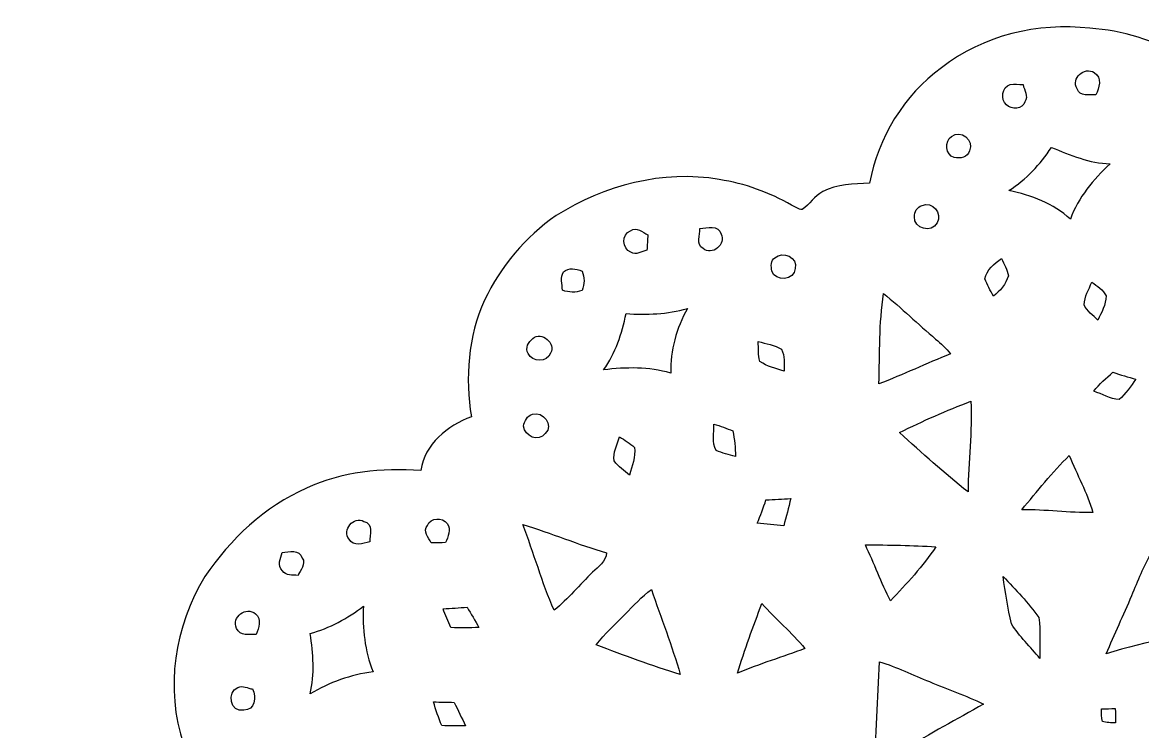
# Model space of a CAD drawing. Header units: centimetres. Extents: x -13.5 to 13.9, y -14 to 13.8.
# Drawn here: x -13.53 to -1.44, y 6.2 to 13.85 of the extents above; entities that cross this region are included whole.
import ezdxf

# ---------------------------------------------------------------- set-up
doc = ezdxf.new("R2010")
doc.units = ezdxf.units.CM
doc.header["$MEASUREMENT"] = 0
doc.layers.add('Camada 1', color=7, linetype='Continuous')

msp = doc.modelspace()

# ---------------------------------------------------------------- linework, layer by layer
at = {"layer": 'Camada 1', "color": 164}
for points, knots in [([(-3.61295, 13.36044), (-3.16351, 13.71005), (-2.57331, 13.8494), (-2.01169, 13.7859), (-2.01169, 13.7859), (-1.30226, 13.74392), (-0.62916, 13.34634), (-0.23722, 12.75543), (-0.23722, 12.75543), (-0.00826, 12.83587), (0.24678, 12.87397), (0.48103, 12.79142), (0.48103, 12.79142), (0.53466, 12.75896), (0.57522, 12.80588), (0.60202, 12.84786), (0.60202, 12.84786), (1.0056, 13.40843), (1.67659, 13.7672), (2.36803, 13.78555), (2.36803, 13.78555), (2.63968, 13.78908), (2.91766, 13.7986), (3.18013, 13.7157), (3.18013, 13.7157), (3.92484, 13.50932), (4.55208, 12.87855), (4.68331, 12.10738), (4.68331, 12.10738), (4.83502, 12.08587), (4.99447, 12.1028), (5.13804, 12.03894), (5.13804, 12.03894), (5.24987, 11.99802), (5.32289, 11.89924), (5.41109, 11.82516), (5.41109, 11.82516), (5.51516, 11.83856), (5.59771, 11.91512), (5.69331, 11.95428), (5.69331, 11.95428), (6.52165, 12.34798), (7.55387, 12.17829), (8.25801, 11.60714), (8.25801, 11.60714), (8.58927, 11.30622), (8.86268, 10.92134), (8.96181, 10.47931), (8.96181, 10.47931), (9.02284, 10.22567), (9.03694, 9.96002), (8.99884, 9.70179), (8.99884, 9.70179), (8.99708, 9.65381), (8.95933, 9.57761), (9.02813, 9.55786), (9.02813, 9.55786), (9.19005, 9.48271), (9.35798, 9.39169), (9.44581, 9.22801), (9.44581, 9.22801), (9.49521, 9.15251), (9.5005, 9.05162), (9.56329, 8.98565), (9.56329, 8.98565), (9.96827, 9.03469), (10.38491, 8.96835), (10.75849, 8.80538), (10.75849, 8.80538), (11.20758, 8.61311), (11.57729, 8.26704), (11.85317, 7.86877), (11.85317, 7.86877), (12.13504, 7.41966), (12.26062, 6.87005), (12.17879, 6.3444), (12.17879, 6.3444), (12.1287, 6.03113), (11.99745, 5.73551), (11.82002, 5.4741), (11.82002, 5.4741), (11.75616, 5.40425), (11.856, 5.34534), (11.89128, 5.29066), (11.89128, 5.29066), (12.04296, 5.12872), (12.08494, 4.89801), (12.05037, 4.68422), (12.05037, 4.68422), (12.66067, 4.50079), (13.19125, 4.07039), (13.48229, 3.50207), (13.48229, 3.50207), (13.70631, 3.05793), (13.83614, 2.54957), (13.75464, 2.05181), (13.75464, 2.05181), (13.68162, 1.43691), (13.31331, 0.86788), (12.77992, 0.55214), (12.77992, 0.55214), (12.8152, 0.40399), (12.88787, 0.26429), (12.89387, 0.10975), (12.89387, 0.10975), (12.90444, -0.1213), (12.81413, -0.33896), (12.76933, -0.56192), (12.76933, -0.56192), (13.20748, -0.83392), (13.55355, -1.2583), (13.6922, -1.75889), (13.6922, -1.75889), (13.89434, -2.41365), (13.73983, -3.13367), (13.38317, -3.70587), (13.38317, -3.70587), (13.15916, -4.07665), (12.81802, -4.37156), (12.42749, -4.55713), (12.42749, -4.55713), (12.30613, -4.61534), (12.17772, -4.65766), (12.05425, -4.71128), (12.05425, -4.71128), (12.11669, -4.98152), (11.9957, -5.25209), (11.79814, -5.43413), (11.79814, -5.43413), (11.95584, -5.68602), (12.10753, -5.94812), (12.16714, -6.2434), (12.16714, -6.2434), (12.28567, -6.76799), (12.18514, -7.33066), (11.92478, -7.79845), (11.92478, -7.79845), (11.6168, -8.29022), (11.15785, -8.69909), (10.6061, -8.89311), (10.6061, -8.89311), (10.2706, -9.00813), (9.91078, -9.0434), (9.55871, -9.00494), (9.55871, -9.00494), (9.50121, -9.28224), (9.28036, -9.50448), (9.01014, -9.57998), (9.01014, -9.57998), (9.01543, -9.69005), (9.03025, -9.7994), (9.04153, -9.90947), (9.04153, -9.90947), (9.08599, -10.663), (8.66619, -11.40102), (8.03365, -11.79858), (8.03365, -11.79858), (7.49001, -12.11433), (6.83384, -12.27554), (6.21226, -12.1288), (6.21226, -12.1288), (5.93638, -12.07729), (5.6838, -11.95205), (5.44249, -11.81447), (5.44249, -11.81447), (5.35853, -11.90795), (5.2707, -12.00815), (5.14792, -12.04977), (5.14792, -12.04977), (5.00928, -12.10269), (4.85865, -12.10305), (4.71295, -12.11045), (4.71295, -12.11045), (4.61594, -12.5994), (4.34217, -13.05413), (3.93965, -13.35117), (3.93965, -13.35117), (3.07712, -14.01828), (1.75033, -13.92231), (0.94917, -13.20053), (0.94917, -13.20053), (0.80453, -13.0746), (0.67999, -12.92747), (0.56852, -12.77191), (0.56852, -12.77191), (0.3198, -12.8728), (0.04006, -12.84105), (-0.20723, -12.75357), (-0.20723, -12.75357), (-0.51133, -13.19383), (-0.95548, -13.5385), (-1.473, -13.68631), (-1.473, -13.68631), (-1.83495, -13.80449), (-2.22124, -13.7939), (-2.59623, -13.76815), (-2.59623, -13.76815), (-3.18114, -13.67644), (-3.73784, -13.348), (-4.06026, -12.84529), (-4.06026, -12.84529), (-4.19998, -12.63962), (-4.29346, -12.40678), (-4.3552, -12.16724), (-4.3552, -12.16724), (-4.36224, -12.06565), (-4.47726, -12.09387), (-4.54604, -12.08787), (-4.54604, -12.08787), (-4.73902, -12.09423), (-4.92564, -12.00533), (-5.0477, -11.85715), (-5.0477, -11.85715), (-5.09214, -11.78484), (-5.17046, -11.84833), (-5.22409, -11.87338), (-5.22409, -11.87338), (-5.67882, -12.13655), (-6.22385, -12.21134), (-6.73962, -12.13621), (-6.73962, -12.13621), (-7.09276, -12.078), (-7.4286, -11.93901), (-7.73375, -11.75556), (-7.73375, -11.75556), (-8.18847, -11.44441), (-8.53949, -10.96816), (-8.65239, -10.42417), (-8.65239, -10.42417), (-8.72436, -10.14335), (-8.6919, -9.85161), (-8.67707, -9.56622), (-8.67707, -9.56622), (-8.83582, -9.50343), (-8.98928, -9.41346), (-9.09546, -9.27693), (-9.09546, -9.27693), (-9.1572, -9.18627), (-9.18755, -9.07903), (-9.22847, -8.97848), (-9.22847, -8.97848), (-9.982, -9.08785), (-10.76375, -8.7647), (-11.26399, -8.19849), (-11.26399, -8.19849), (-11.76176, -7.69508), (-11.97379, -6.9419), (-11.84044, -6.25047), (-11.84044, -6.25047), (-11.77693, -5.95236), (-11.645, -5.67049), (-11.46438, -5.42566), (-11.46438, -5.42566), (-11.55116, -5.31312), (-11.65134, -5.20588), (-11.70002, -5.06971), (-11.70002, -5.06971), (-11.74729, -4.94588), (-11.73284, -4.81078), (-11.72648, -4.68166), (-11.72648, -4.68166), (-12.06656, -4.57017), (-12.39324, -4.40367), (-12.65676, -4.15885), (-12.65676, -4.15885), (-13.08467, -3.76584), (-13.3475, -3.21375), (-13.44098, -2.64471), (-13.44098, -2.64471), (-13.49919, -2.15118), (-13.40149, -1.63507), (-13.1369, -1.21138), (-13.1369, -1.21138), (-12.97143, -0.94645), (-12.74108, -0.7256), (-12.47861, -0.55803), (-12.47861, -0.55803), (-12.57563, -0.36047), (-12.68639, -0.1534), (-12.67228, 0.07343), (-12.67228, 0.07343), (-12.66487, 0.25722), (-12.56963, 0.42021), (-12.47613, 0.57297), (-12.47613, 0.57297), (-12.80352, 0.80791), (-13.1009, 1.10106), (-13.26389, 1.47572), (-13.26389, 1.47572), (-13.53236, 2.05356), (-13.52318, 2.74396), (-13.26247, 3.32286), (-13.26247, 3.32286), (-13.00247, 3.98115), (-12.43169, 4.50856), (-11.74801, 4.69869), (-11.74801, 4.69869), (-11.78611, 4.9728), (-11.68379, 5.25115), (-11.47885, 5.43599), (-11.47885, 5.43599), (-11.59631, 5.63708), (-11.72297, 5.8364), (-11.79352, 6.05971), (-11.79352, 6.05971), (-11.99423, 6.65731), (-11.89122, 7.33712), (-11.56208, 7.86945), (-11.56208, 7.86945), (-11.28833, 8.2741), (-10.91687, 8.62581), (-10.4653, 8.82197), (-10.4653, 8.82197), (-10.0836, 9.0047), (-9.65003, 9.04174), (-9.2327, 9.01386), (-9.2327, 9.01386), (-9.19037, 9.30033), (-8.94448, 9.49824), (-8.6866, 9.59278), (-8.6866, 9.59278), (-8.75398, 10.01435), (-8.72436, 10.46026), (-8.54338, 10.8515), (-8.54338, 10.8515), (-8.37368, 11.21697), (-8.10205, 11.53553), (-7.77079, 11.76483), (-7.77079, 11.76483), (-7.25326, 12.08974), (-6.61968, 12.26084), (-6.01077, 12.1536), (-6.01077, 12.1536), (-5.73632, 12.11197), (-5.47137, 12.01495), (-5.23044, 11.87737), (-5.23044, 11.87737), (-5.19339, 11.85973), (-5.15847, 11.83081), (-5.11543, 11.82869), (-5.11543, 11.82869), (-5.03605, 11.88654), (-4.98384, 11.97721), (-4.8946, 12.02307), (-4.8946, 12.02307), (-4.73936, 12.10527), (-4.5591, 12.1035), (-4.38836, 12.11443), (-4.38836, 12.11443), (-4.29839, 12.60762), (-4.01758, 13.06341), (-3.61295, 13.36044)], [0, 0, 0, 0, 0.01123596, 0.01123596, 0.01123596, 0.01123596, 0.02247191, 0.02247191, 0.02247191, 0.02247191, 0.03370787, 0.03370787, 0.03370787, 0.03370787, 0.04494382, 0.04494382, 0.04494382, 0.04494382, 0.05617978, 0.05617978, 0.05617978, 0.05617978, 0.06741573, 0.06741573, 0.06741573, 0.06741573, 0.07865169, 0.07865169, 0.07865169, 0.07865169, 0.08988764, 0.08988764, 0.08988764, 0.08988764, 0.1011236, 0.1011236, 0.1011236, 0.1011236, 0.11235955, 0.11235955, 0.11235955, 0.11235955, 0.12359551, 0.12359551, 0.12359551, 0.12359551, 0.13483146, 0.13483146, 0.13483146, 0.13483146, 0.14606742, 0.14606742, 0.14606742, 0.14606742, 0.15730337, 0.15730337, 0.15730337, 0.15730337, 0.16853933, 0.16853933, 0.16853933, 0.16853933, 0.17977528, 0.17977528, 0.17977528, 0.17977528, 0.19101124, 0.19101124, 0.19101124, 0.19101124, 0.20224719, 0.20224719, 0.20224719, 0.20224719, 0.21348315, 0.21348315, 0.21348315, 0.21348315, 0.2247191, 0.2247191, 0.2247191, 0.2247191, 0.23595506, 0.23595506, 0.23595506, 0.23595506, 0.24719101, 0.24719101, 0.24719101, 0.24719101, 0.25842697, 0.25842697, 0.25842697, 0.25842697, 0.26966292, 0.26966292, 0.26966292, 0.26966292, 0.28089888, 0.28089888, 0.28089888, 0.28089888, 0.29213483, 0.29213483, 0.29213483, 0.29213483, 0.30337079, 0.30337079, 0.30337079, 0.30337079, 0.31460674, 0.31460674, 0.31460674, 0.31460674, 0.3258427, 0.3258427, 0.3258427, 0.3258427, 0.33707865, 0.33707865, 0.33707865, 0.33707865, 0.34831461, 0.34831461, 0.34831461, 0.34831461, 0.35955056, 0.35955056, 0.35955056, 0.35955056, 0.37078652, 0.37078652, 0.37078652, 0.37078652, 0.38202247, 0.38202247, 0.38202247, 0.38202247, 0.39325843, 0.39325843, 0.39325843, 0.39325843, 0.40449438, 0.40449438, 0.40449438, 0.40449438, 0.41573034, 0.41573034, 0.41573034, 0.41573034, 0.42696629, 0.42696629, 0.42696629, 0.42696629, 0.43820225, 0.43820225, 0.43820225, 0.43820225, 0.4494382, 0.4494382, 0.4494382, 0.4494382, 0.46067416, 0.46067416, 0.46067416, 0.46067416, 0.47191011, 0.47191011, 0.47191011, 0.47191011, 0.48314607, 0.48314607, 0.48314607, 0.48314607, 0.49438202, 0.49438202, 0.49438202, 0.49438202, 0.50561798, 0.50561798, 0.50561798, 0.50561798, 0.51685393, 0.51685393, 0.51685393, 0.51685393, 0.52808989, 0.52808989, 0.52808989, 0.52808989, 0.53932584, 0.53932584, 0.53932584, 0.53932584, 0.5505618, 0.5505618, 0.5505618, 0.5505618, 0.56179775, 0.56179775, 0.56179775, 0.56179775, 0.57303371, 0.57303371, 0.57303371, 0.57303371, 0.58426966, 0.58426966, 0.58426966, 0.58426966, 0.59550562, 0.59550562, 0.59550562, 0.59550562, 0.60674157, 0.60674157, 0.60674157, 0.60674157, 0.61797753, 0.61797753, 0.61797753, 0.61797753, 0.62921348, 0.62921348, 0.62921348, 0.62921348, 0.64044944, 0.64044944, 0.64044944, 0.64044944, 0.65168539, 0.65168539, 0.65168539, 0.65168539, 0.66292135, 0.66292135, 0.66292135, 0.66292135, 0.6741573, 0.6741573, 0.6741573, 0.6741573, 0.68539326, 0.68539326, 0.68539326, 0.68539326, 0.69662921, 0.69662921, 0.69662921, 0.69662921, 0.70786517, 0.70786517, 0.70786517, 0.70786517, 0.71910112, 0.71910112, 0.71910112, 0.71910112, 0.73033708, 0.73033708, 0.73033708, 0.73033708, 0.74157303, 0.74157303, 0.74157303, 0.74157303, 0.75280899, 0.75280899, 0.75280899, 0.75280899, 0.76404494, 0.76404494, 0.76404494, 0.76404494, 0.7752809, 0.7752809, 0.7752809, 0.7752809, 0.78651685, 0.78651685, 0.78651685, 0.78651685, 0.79775281, 0.79775281, 0.79775281, 0.79775281, 0.80898876, 0.80898876, 0.80898876, 0.80898876, 0.82022472, 0.82022472, 0.82022472, 0.82022472, 0.83146067, 0.83146067, 0.83146067, 0.83146067, 0.84269663, 0.84269663, 0.84269663, 0.84269663, 0.85393258, 0.85393258, 0.85393258, 0.85393258, 0.86516854, 0.86516854, 0.86516854, 0.86516854, 0.87640449, 0.87640449, 0.87640449, 0.87640449, 0.88764045, 0.88764045, 0.88764045, 0.88764045, 0.8988764, 0.8988764, 0.8988764, 0.8988764, 0.91011236, 0.91011236, 0.91011236, 0.91011236, 0.92134831, 0.92134831, 0.92134831, 0.92134831, 0.93258427, 0.93258427, 0.93258427, 0.93258427, 0.94382022, 0.94382022, 0.94382022, 0.94382022, 0.95505618, 0.95505618, 0.95505618, 0.95505618, 0.96629213, 0.96629213, 0.96629213, 0.96629213, 0.97752809, 0.97752809, 0.97752809, 0.97752809, 1, 1, 1, 1]), ([(-2.14715, 13.13326), (-2.14715, 13.13326), (-2.14715, 13.13326), (-2.14715, 13.13326), (-2.14715, 13.13326), (-2.1214, 13.0433), (-2.01451, 13.0747), (-1.94501, 13.06623), (-1.94501, 13.06623), (-1.91151, 13.14173), (-1.87516, 13.25496), (-1.96372, 13.30788), (-1.96372, 13.30788), (-2.0706, 13.37668), (-2.21982, 13.24579), (-2.14715, 13.13326)], [0, 0, 0, 0, 0.2, 0.2, 0.2, 0.2, 0.4, 0.4, 0.4, 0.4, 0.6, 0.6, 0.6, 0.6, 1, 1, 1, 1]), ([(-2.87035, 13.17983), (-2.87035, 13.17983), (-2.87035, 13.17983), (-2.87035, 13.17983), (-2.87035, 13.17983), (-2.95854, 13.1516), (-2.98078, 13.0172), (-2.91022, 12.9604), (-2.91022, 12.9604), (-2.86013, 12.90254), (-2.73488, 12.91383), (-2.71125, 12.9925), (-2.71125, 12.9925), (-2.6728, 13.05176), (-2.7169, 13.1188), (-2.73277, 13.17771), (-2.73277, 13.17771), (-2.77864, 13.17948), (-2.82485, 13.18441), (-2.87035, 13.17983)], [0, 0, 0, 0, 0.16666667, 0.16666667, 0.16666667, 0.16666667, 0.33333333, 0.33333333, 0.33333333, 0.33333333, 0.5, 0.5, 0.5, 0.5, 0.66666667, 0.66666667, 0.66666667, 0.66666667, 1, 1, 1, 1]), ([(-3.50571, 12.61996), (-3.50571, 12.61996), (-3.50571, 12.61996), (-3.50571, 12.61996), (-3.50571, 12.61996), (-3.57943, 12.57129), (-3.57132, 12.4136), (-3.47467, 12.39243), (-3.47467, 12.39243), (-3.41328, 12.37797), (-3.32615, 12.39031), (-3.31027, 12.46333), (-3.31027, 12.46333), (-3.25136, 12.57622), (-3.40694, 12.70005), (-3.50571, 12.61996)], [0, 0, 0, 0, 0.2, 0.2, 0.2, 0.2, 0.4, 0.4, 0.4, 0.4, 0.6, 0.6, 0.6, 0.6, 1, 1, 1, 1]), ([(-2.4255, 12.50002), (-2.4255, 12.50002), (-2.4255, 12.50002), (-2.4255, 12.50002), (-2.4255, 12.50002), (-2.54826, 12.31869), (-2.69714, 12.15289), (-2.88411, 12.03612), (-2.88411, 12.03612), (-2.64386, 11.98321), (-2.40186, 11.89818), (-2.22053, 11.72462), (-2.22053, 11.72462), (-2.1394, 11.96204), (-1.97042, 12.15147), (-1.79332, 12.32328), (-1.79332, 12.32328), (-2.01627, 12.32822), (-2.2223, 12.41888), (-2.4255, 12.50002)], [0, 0, 0, 0, 0.16666667, 0.16666667, 0.16666667, 0.16666667, 0.33333333, 0.33333333, 0.33333333, 0.33333333, 0.5, 0.5, 0.5, 0.5, 0.66666667, 0.66666667, 0.66666667, 0.66666667, 1, 1, 1, 1]), ([(-3.82285, 11.8749), (-3.82285, 11.8749), (-3.82285, 11.8749), (-3.82285, 11.8749), (-3.82285, 11.8749), (-3.87471, 11.85903), (-3.90999, 11.80435), (-3.90293, 11.75002), (-3.90293, 11.75002), (-3.91739, 11.62408), (-3.71279, 11.57257), (-3.66093, 11.68652), (-3.66093, 11.68652), (-3.60165, 11.79094), (-3.70785, 11.92394), (-3.82285, 11.8749)], [0, 0, 0, 0, 0.2, 0.2, 0.2, 0.2, 0.4, 0.4, 0.4, 0.4, 0.6, 0.6, 0.6, 0.6, 1, 1, 1, 1]), ([(-6.96751, 11.60044), (-6.96751, 11.60044), (-6.96751, 11.60044), (-6.96751, 11.60044), (-6.96751, 11.60044), (-7.06735, 11.56481), (-7.06206, 11.40641), (-6.96681, 11.36937), (-6.96681, 11.36937), (-6.91036, 11.33232), (-6.84898, 11.37784), (-6.79219, 11.39019), (-6.79219, 11.39019), (-6.78866, 11.44592), (-6.78513, 11.50201), (-6.78196, 11.55776), (-6.78196, 11.55776), (-6.84051, 11.5821), (-6.90402, 11.65195), (-6.96751, 11.60044)], [0, 0, 0, 0, 0.16666667, 0.16666667, 0.16666667, 0.16666667, 0.33333333, 0.33333333, 0.33333333, 0.33333333, 0.5, 0.5, 0.5, 0.5, 0.66666667, 0.66666667, 0.66666667, 0.66666667, 1, 1, 1, 1]), ([(-6.21963, 11.62584), (-6.21963, 11.62584), (-6.21963, 11.62584), (-6.21963, 11.62584), (-6.21963, 11.62584), (-6.21893, 11.55599), (-6.26408, 11.45228), (-6.18611, 11.40924), (-6.18611, 11.40924), (-6.09192, 11.32386), (-5.93247, 11.46004), (-5.99138, 11.56552), (-5.99138, 11.56552), (-6.01959, 11.66888), (-6.14272, 11.62936), (-6.21963, 11.62584)], [0, 0, 0, 0, 0.2, 0.2, 0.2, 0.2, 0.4, 0.4, 0.4, 0.4, 0.6, 0.6, 0.6, 0.6, 1, 1, 1, 1]), ([(-5.40964, 11.30975), (-5.40964, 11.30975), (-5.40964, 11.30975), (-5.40964, 11.30975), (-5.40964, 11.30975), (-5.45975, 11.28577), (-5.45093, 11.21345), (-5.44423, 11.16758), (-5.44423, 11.16758), (-5.41071, 11.04658), (-5.19587, 11.06316), (-5.19198, 11.19263), (-5.19198, 11.19263), (-5.16023, 11.31327), (-5.32427, 11.38736), (-5.40964, 11.30975)], [0, 0, 0, 0, 0.2, 0.2, 0.2, 0.2, 0.4, 0.4, 0.4, 0.4, 0.6, 0.6, 0.6, 0.6, 1, 1, 1, 1]), ([(-3.14552, 11.08221), (-3.14552, 11.08221), (-3.14552, 11.08221), (-3.14552, 11.08221), (-3.14552, 11.08221), (-3.11907, 11.018), (-3.08484, 10.95733), (-3.05238, 10.89595), (-3.05238, 10.89595), (-2.97759, 10.94922), (-2.91798, 11.02647), (-2.8901, 11.11431), (-2.8901, 11.11431), (-2.90245, 11.18134), (-2.9388, 11.24061), (-2.96596, 11.30164), (-2.96596, 11.30164), (-3.04145, 11.2466), (-3.12647, 11.17711), (-3.14552, 11.08221)], [0, 0, 0, 0, 0.16666667, 0.16666667, 0.16666667, 0.16666667, 0.33333333, 0.33333333, 0.33333333, 0.33333333, 0.5, 0.5, 0.5, 0.5, 0.66666667, 0.66666667, 0.66666667, 0.66666667, 1, 1, 1, 1]), ([(-7.69319, 11.15735), (-7.69319, 11.15735), (-7.69319, 11.15735), (-7.69319, 11.15735), (-7.69319, 11.15735), (-7.72917, 11.09632), (-7.70729, 11.02435), (-7.70235, 10.95839), (-7.70235, 10.95839), (-7.63321, 10.93581), (-7.56124, 10.9284), (-7.49244, 10.95733), (-7.49244, 10.95733), (-7.46457, 11.02576), (-7.46352, 11.09809), (-7.49103, 11.16652), (-7.49103, 11.16652), (-7.55948, 11.18805), (-7.63285, 11.21027), (-7.69319, 11.15735)], [0, 0, 0, 0, 0.16666667, 0.16666667, 0.16666667, 0.16666667, 0.33333333, 0.33333333, 0.33333333, 0.33333333, 0.5, 0.5, 0.5, 0.5, 0.66666667, 0.66666667, 0.66666667, 0.66666667, 1, 1, 1, 1]), ([(-1.99052, 11.04552), (-1.99052, 11.04552), (-1.99052, 11.04552), (-1.99052, 11.04552), (-1.99052, 11.04552), (-2.02297, 10.96685), (-2.06814, 10.88994), (-2.07308, 10.80281), (-2.07308, 10.80281), (-2.04414, 10.73296), (-1.97536, 10.68992), (-1.92527, 10.63595), (-1.92527, 10.63595), (-1.88505, 10.71885), (-1.83813, 10.80351), (-1.83637, 10.89806), (-1.83637, 10.89806), (-1.86812, 10.96403), (-1.93161, 11.00601), (-1.99052, 11.04552)], [0, 0, 0, 0, 0.16666667, 0.16666667, 0.16666667, 0.16666667, 0.33333333, 0.33333333, 0.33333333, 0.33333333, 0.5, 0.5, 0.5, 0.5, 0.66666667, 0.66666667, 0.66666667, 0.66666667, 1, 1, 1, 1]), ([(-4.28711, 9.94767), (-4.28711, 9.94767), (-4.28711, 9.94767), (-4.28711, 9.94767), (-4.28711, 9.94767), (-4.02747, 10.04998), (-3.77417, 10.16745), (-3.51594, 10.27294), (-3.51594, 10.27294), (-3.56215, 10.33256), (-3.61719, 10.38477), (-3.6754, 10.43274), (-3.6754, 10.43274), (-3.86589, 10.59291), (-4.04404, 10.76717), (-4.23772, 10.92381), (-4.23772, 10.92381), (-4.28711, 10.60102), (-4.27899, 10.27329), (-4.28711, 9.94767)], [0, 0, 0, 0, 0.16666667, 0.16666667, 0.16666667, 0.16666667, 0.33333333, 0.33333333, 0.33333333, 0.33333333, 0.5, 0.5, 0.5, 0.5, 0.66666667, 0.66666667, 0.66666667, 0.66666667, 1, 1, 1, 1]), ([(-7.0169, 10.70721), (-7.0169, 10.70721), (-7.0169, 10.70721), (-7.0169, 10.70721), (-7.0169, 10.70721), (-7.06065, 10.49202), (-7.13155, 10.28035), (-7.25962, 10.09972), (-7.25962, 10.09972), (-7.01831, 10.12936), (-6.77066, 10.13394), (-6.53501, 10.06515), (-6.53501, 10.06515), (-6.5396, 10.30892), (-6.47469, 10.55057), (-6.35509, 10.76224), (-6.35509, 10.76224), (-6.57029, 10.6998), (-6.795, 10.69168), (-7.0169, 10.70721)], [0, 0, 0, 0, 0.16666667, 0.16666667, 0.16666667, 0.16666667, 0.33333333, 0.33333333, 0.33333333, 0.33333333, 0.5, 0.5, 0.5, 0.5, 0.66666667, 0.66666667, 0.66666667, 0.66666667, 1, 1, 1, 1]), ([(-8.02197, 10.43804), (-8.02197, 10.43804), (-8.02197, 10.43804), (-8.02197, 10.43804), (-8.02197, 10.43804), (-8.06958, 10.401), (-8.11087, 10.33468), (-8.07277, 10.27611), (-8.07277, 10.27611), (-8.03608, 10.1798), (-7.86288, 10.17662), (-7.83218, 10.28069), (-7.83218, 10.28069), (-7.76514, 10.38195), (-7.93307, 10.52165), (-8.02197, 10.43804)], [0, 0, 0, 0, 0.2, 0.2, 0.2, 0.2, 0.4, 0.4, 0.4, 0.4, 0.6, 0.6, 0.6, 0.6, 1, 1, 1, 1]), ([(-5.59097, 10.40487), (-5.59097, 10.40487), (-5.59097, 10.40487), (-5.59097, 10.40487), (-5.59097, 10.40487), (-5.58639, 10.33397), (-5.5945, 10.26024), (-5.57228, 10.19179), (-5.57228, 10.19179), (-5.49466, 10.13712), (-5.40118, 10.11278), (-5.31123, 10.08667), (-5.31123, 10.08667), (-5.31333, 10.1657), (-5.30312, 10.24965), (-5.33803, 10.32374), (-5.33803, 10.32374), (-5.41599, 10.36748), (-5.50489, 10.38442), (-5.59097, 10.40487)], [0, 0, 0, 0, 0.16666667, 0.16666667, 0.16666667, 0.16666667, 0.33333333, 0.33333333, 0.33333333, 0.33333333, 0.5, 0.5, 0.5, 0.5, 0.66666667, 0.66666667, 0.66666667, 0.66666667, 1, 1, 1, 1]), ([(-1.9683, 9.86936), (-1.9683, 9.86936), (-1.9683, 9.86936), (-1.9683, 9.86936), (-1.9683, 9.86936), (-1.87799, 9.83938), (-1.79262, 9.7847), (-1.69596, 9.77905), (-1.69596, 9.77905), (-1.62258, 9.84113), (-1.57213, 9.9251), (-1.51322, 9.99988), (-1.51322, 9.99988), (-1.59683, 10.02247), (-1.68008, 10.0461), (-1.76192, 10.07432), (-1.76192, 10.07432), (-1.83495, 10.01047), (-1.90868, 9.94626), (-1.9683, 9.86936)], [0, 0, 0, 0, 0.16666667, 0.16666667, 0.16666667, 0.16666667, 0.33333333, 0.33333333, 0.33333333, 0.33333333, 0.5, 0.5, 0.5, 0.5, 0.66666667, 0.66666667, 0.66666667, 0.66666667, 1, 1, 1, 1]), ([(-4.0645, 9.4231), (-4.0645, 9.4231), (-4.0645, 9.4231), (-4.0645, 9.4231), (-4.0645, 9.4231), (-3.82496, 9.20262), (-3.57979, 8.98672), (-3.32615, 8.78246), (-3.32615, 8.78246), (-3.32191, 9.10878), (-3.28064, 9.43403), (-3.29545, 9.76105), (-3.29545, 9.76105), (-3.55687, 9.66122), (-3.81473, 9.54904), (-4.0645, 9.4231)], [0, 0, 0, 0, 0.2, 0.2, 0.2, 0.2, 0.4, 0.4, 0.4, 0.4, 0.6, 0.6, 0.6, 0.6, 1, 1, 1, 1]), ([(-8.0262, 9.6203), (-8.0262, 9.6203), (-8.0262, 9.6203), (-8.0262, 9.6203), (-8.0262, 9.6203), (-8.08195, 9.61007), (-8.1144, 9.54445), (-8.12322, 9.4933), (-8.12322, 9.4933), (-8.11228, 9.38218), (-7.9627, 9.3162), (-7.88933, 9.41322), (-7.88933, 9.41322), (-7.79196, 9.50106), (-7.91224, 9.65875), (-8.0262, 9.6203)], [0, 0, 0, 0, 0.2, 0.2, 0.2, 0.2, 0.4, 0.4, 0.4, 0.4, 0.6, 0.6, 0.6, 0.6, 1, 1, 1, 1]), ([(-6.06863, 9.51552), (-6.06863, 9.51552), (-6.06863, 9.51552), (-6.06863, 9.51552), (-6.06863, 9.51552), (-6.06335, 9.42168), (-6.09792, 9.31479), (-6.0443, 9.23013), (-6.0443, 9.23013), (-5.97832, 9.20014), (-5.90706, 9.18391), (-5.83687, 9.16557), (-5.83687, 9.16557), (-5.8365, 9.25834), (-5.8478, 9.35042), (-5.86474, 9.4418), (-5.86474, 9.4418), (-5.93176, 9.4686), (-5.99949, 9.49436), (-6.06863, 9.51552)], [0, 0, 0, 0, 0.16666667, 0.16666667, 0.16666667, 0.16666667, 0.33333333, 0.33333333, 0.33333333, 0.33333333, 0.5, 0.5, 0.5, 0.5, 0.66666667, 0.66666667, 0.66666667, 0.66666667, 1, 1, 1, 1]), ([(-7.08816, 9.37653), (-7.08816, 9.37653), (-7.08816, 9.37653), (-7.08816, 9.37653), (-7.08816, 9.37653), (-7.11462, 9.29257), (-7.15942, 9.2072), (-7.14638, 9.11653), (-7.14638, 9.11653), (-7.10333, 9.05409), (-7.03595, 9.01423), (-6.9795, 8.96484), (-6.9795, 8.96484), (-6.95657, 9.06256), (-6.91001, 9.16133), (-6.92589, 9.26364), (-6.92589, 9.26364), (-6.97492, 9.30809), (-7.03242, 9.3416), (-7.08816, 9.37653)], [0, 0, 0, 0, 0.16666667, 0.16666667, 0.16666667, 0.16666667, 0.33333333, 0.33333333, 0.33333333, 0.33333333, 0.5, 0.5, 0.5, 0.5, 0.66666667, 0.66666667, 0.66666667, 0.66666667, 1, 1, 1, 1]), ([(-2.74687, 8.59019), (-2.74687, 8.59019), (-2.74687, 8.59019), (-2.74687, 8.59019), (-2.74687, 8.59019), (-2.4904, 8.59267), (-2.23571, 8.55525), (-1.97887, 8.56161), (-1.97887, 8.56161), (-2.04168, 8.77469), (-2.14927, 8.97013), (-2.23324, 9.17509), (-2.23324, 9.17509), (-2.41845, 8.99376), (-2.58037, 8.78879), (-2.74687, 8.59019)], [0, 0, 0, 0, 0.2, 0.2, 0.2, 0.2, 0.4, 0.4, 0.4, 0.4, 0.6, 0.6, 0.6, 0.6, 1, 1, 1, 1]), ([(-5.50665, 8.69602), (-5.50665, 8.69602), (-5.50665, 8.69602), (-5.50665, 8.69602), (-5.50665, 8.69602), (-5.53452, 8.61065), (-5.56734, 8.52704), (-5.60157, 8.44379), (-5.60157, 8.44379), (-5.50596, 8.43743), (-5.41105, 8.42651), (-5.31581, 8.41697), (-5.31581, 8.41697), (-5.28794, 8.5147), (-5.2636, 8.61311), (-5.23997, 8.7119), (-5.23997, 8.7119), (-5.32887, 8.70555), (-5.41777, 8.70026), (-5.50665, 8.69602)], [0, 0, 0, 0, 0.16666667, 0.16666667, 0.16666667, 0.16666667, 0.33333333, 0.33333333, 0.33333333, 0.33333333, 0.5, 0.5, 0.5, 0.5, 0.66666667, 0.66666667, 0.66666667, 0.66666667, 1, 1, 1, 1]), ([(-10.00669, 8.27162), (-10.00669, 8.27162), (-10.00669, 8.27162), (-10.00669, 8.27162), (-10.00669, 8.27162), (-9.95801, 8.18978), (-9.85607, 8.22401), (-9.78303, 8.2434), (-9.78303, 8.2434), (-9.78021, 8.3182), (-9.74388, 8.44167), (-9.84584, 8.46459), (-9.84584, 8.46459), (-9.95555, 8.52845), (-10.08747, 8.36935), (-10.00669, 8.27162)], [0, 0, 0, 0, 0.2, 0.2, 0.2, 0.2, 0.4, 0.4, 0.4, 0.4, 0.6, 0.6, 0.6, 0.6, 1, 1, 1, 1]), ([(-9.1618, 8.42086), (-9.1618, 8.42086), (-9.1618, 8.42086), (-9.1618, 8.42086), (-9.1618, 8.42086), (-9.21259, 8.35876), (-9.14769, 8.28891), (-9.11946, 8.23283), (-9.11946, 8.23283), (-9.06795, 8.23388), (-9.01645, 8.23458), (-8.96494, 8.23529), (-8.96494, 8.23529), (-8.93885, 8.29844), (-8.90074, 8.37959), (-8.94836, 8.44167), (-8.94836, 8.44167), (-9.00022, 8.5147), (-9.12511, 8.50447), (-9.1618, 8.42086)], [0, 0, 0, 0, 0.16666667, 0.16666667, 0.16666667, 0.16666667, 0.33333333, 0.33333333, 0.33333333, 0.33333333, 0.5, 0.5, 0.5, 0.5, 0.66666667, 0.66666667, 0.66666667, 0.66666667, 1, 1, 1, 1]), ([(-8.13168, 8.43002), (-8.13168, 8.43002), (-8.13168, 8.43002), (-8.13168, 8.43002), (-8.13168, 8.43002), (-8.01208, 8.12451), (-7.92602, 7.80596), (-7.79301, 7.50575), (-7.79301, 7.50575), (-7.63991, 7.62711), (-7.52102, 7.78338), (-7.37779, 7.91533), (-7.37779, 7.91533), (-7.31571, 7.97636), (-7.23316, 8.03139), (-7.22715, 8.12665), (-7.22715, 8.12665), (-7.53373, 8.21236), (-7.82653, 8.34078), (-8.13168, 8.43002)], [0, 0, 0, 0, 0.16666667, 0.16666667, 0.16666667, 0.16666667, 0.33333333, 0.33333333, 0.33333333, 0.33333333, 0.5, 0.5, 0.5, 0.5, 0.66666667, 0.66666667, 0.66666667, 0.66666667, 1, 1, 1, 1]), ([(-10.72919, 8.12982), (-10.72919, 8.12982), (-10.72919, 8.12982), (-10.72919, 8.12982), (-10.72919, 8.12982), (-10.74259, 8.0656), (-10.78738, 7.98659), (-10.72671, 7.9319), (-10.72671, 7.9319), (-10.69002, 7.8744), (-10.61559, 7.89028), (-10.55773, 7.88039), (-10.55773, 7.88039), (-10.53444, 7.94003), (-10.46671, 8.00318), (-10.51188, 8.06913), (-10.51188, 8.06913), (-10.54044, 8.17038), (-10.65228, 8.1344), (-10.72919, 8.12982)], [0, 0, 0, 0, 0.16666667, 0.16666667, 0.16666667, 0.16666667, 0.33333333, 0.33333333, 0.33333333, 0.33333333, 0.5, 0.5, 0.5, 0.5, 0.66666667, 0.66666667, 0.66666667, 0.66666667, 1, 1, 1, 1]), ([(-4.43421, 8.21095), (-4.43421, 8.21095), (-4.43421, 8.21095), (-4.43421, 8.21095), (-4.43421, 8.21095), (-4.33932, 8.01163), (-4.26418, 7.80279), (-4.16117, 7.60699), (-4.16117, 7.60699), (-3.98866, 7.79256), (-3.81473, 7.98023), (-3.67328, 8.19085), (-3.67328, 8.19085), (-3.92658, 8.20566), (-4.18057, 8.21236), (-4.43421, 8.21095)], [0, 0, 0, 0, 0.2, 0.2, 0.2, 0.2, 0.4, 0.4, 0.4, 0.4, 0.6, 0.6, 0.6, 0.6, 1, 1, 1, 1]), ([(-1.55907, 7.66626), (-1.55907, 7.66626), (-1.55907, 7.66626), (-1.55907, 7.66626), (-1.55907, 7.66626), (-1.6448, 7.45318), (-1.74852, 7.24822), (-1.83354, 7.0355), (-1.83354, 7.0355), (-1.39469, 7.17873), (-0.93749, 7.25175), (-0.48028, 7.30642), (-0.48028, 7.30642), (-0.54766, 7.41508), (-0.65279, 7.49092), (-0.74346, 7.57841), (-0.74346, 7.57841), (-0.94419, 7.76045), (-1.1354, 7.95236), (-1.34036, 8.12946), (-1.34036, 8.12946), (-1.43207, 7.98447), (-1.48993, 7.82219), (-1.55907, 7.66626)], [0, 0, 0, 0, 0.14285714, 0.14285714, 0.14285714, 0.14285714, 0.28571429, 0.28571429, 0.28571429, 0.28571429, 0.42857143, 0.42857143, 0.42857143, 0.42857143, 0.57142857, 0.57142857, 0.57142857, 0.57142857, 0.71428571, 0.71428571, 0.71428571, 0.71428571, 1, 1, 1, 1]), ([(-2.94584, 7.86981), (-2.94584, 7.86981), (-2.94584, 7.86981), (-2.94584, 7.86981), (-2.94584, 7.86981), (-2.92574, 7.69871), (-2.89646, 7.52832), (-2.8573, 7.36041), (-2.8573, 7.36041), (-2.77228, 7.22317), (-2.65268, 7.11064), (-2.55074, 6.98575), (-2.55074, 6.98575), (-2.55004, 7.13251), (-2.54473, 7.28033), (-2.56167, 7.42602), (-2.56167, 7.42602), (-2.67527, 7.58477), (-2.80968, 7.73012), (-2.94584, 7.86981)], [0, 0, 0, 0, 0.16666667, 0.16666667, 0.16666667, 0.16666667, 0.33333333, 0.33333333, 0.33333333, 0.33333333, 0.5, 0.5, 0.5, 0.5, 0.66666667, 0.66666667, 0.66666667, 0.66666667, 1, 1, 1, 1]), ([(-7.02925, 7.46025), (-7.02925, 7.46025), (-7.02925, 7.46025), (-7.02925, 7.46025), (-7.02925, 7.46025), (-7.13332, 7.35229), (-7.25151, 7.25598), (-7.33793, 7.13181), (-7.33793, 7.13181), (-7.03843, 7.01821), (-6.73821, 6.90496), (-6.43165, 6.81148), (-6.43165, 6.81148), (-6.5202, 7.12228), (-6.64119, 7.42285), (-6.74174, 7.72975), (-6.74174, 7.72975), (-6.85145, 7.65569), (-6.9354, 7.55231), (-7.02925, 7.46025)], [0, 0, 0, 0, 0.16666667, 0.16666667, 0.16666667, 0.16666667, 0.33333333, 0.33333333, 0.33333333, 0.33333333, 0.5, 0.5, 0.5, 0.5, 0.66666667, 0.66666667, 0.66666667, 0.66666667, 1, 1, 1, 1]), ([(-11.21989, 7.31066), (-11.21989, 7.31066), (-11.21989, 7.31066), (-11.21989, 7.31066), (-11.21989, 7.31066), (-11.18357, 7.22317), (-11.08444, 7.24681), (-11.00964, 7.24539), (-11.00964, 7.24539), (-10.98282, 7.31454), (-10.94579, 7.41084), (-11.01705, 7.46659), (-11.01705, 7.46659), (-11.11511, 7.55619), (-11.28127, 7.42848), (-11.21989, 7.31066)], [0, 0, 0, 0, 0.2, 0.2, 0.2, 0.2, 0.4, 0.4, 0.4, 0.4, 0.6, 0.6, 0.6, 0.6, 1, 1, 1, 1]), ([(-10.4272, 7.25387), (-10.4272, 7.25387), (-10.4272, 7.25387), (-10.4272, 7.25387), (-10.4272, 7.25387), (-10.39299, 7.03762), (-10.37642, 6.81853), (-10.42651, 6.60264), (-10.42651, 6.60264), (-10.21908, 6.72823), (-9.98836, 6.80902), (-9.74776, 6.84111), (-9.74776, 6.84111), (-9.83736, 7.06654), (-9.86382, 7.30961), (-9.85076, 7.55054), (-9.85076, 7.55054), (-10.02257, 7.41649), (-10.21694, 7.31383), (-10.4272, 7.25387)], [0, 0, 0, 0, 0.16666667, 0.16666667, 0.16666667, 0.16666667, 0.33333333, 0.33333333, 0.33333333, 0.33333333, 0.5, 0.5, 0.5, 0.5, 0.66666667, 0.66666667, 0.66666667, 0.66666667, 1, 1, 1, 1]), ([(-8.99176, 7.52162), (-8.99176, 7.52162), (-8.99176, 7.52162), (-8.99176, 7.52162), (-8.99176, 7.52162), (-8.96706, 7.45284), (-8.93848, 7.38545), (-8.90815, 7.31843), (-8.90815, 7.31843), (-8.80724, 7.31595), (-8.70599, 7.31666), (-8.60512, 7.31914), (-8.60512, 7.31914), (-8.64603, 7.3932), (-8.68835, 7.46659), (-8.73352, 7.53821), (-8.73352, 7.53821), (-8.81959, 7.53185), (-8.90567, 7.52727), (-8.99176, 7.52162)], [0, 0, 0, 0, 0.16666667, 0.16666667, 0.16666667, 0.16666667, 0.33333333, 0.33333333, 0.33333333, 0.33333333, 0.5, 0.5, 0.5, 0.5, 0.66666667, 0.66666667, 0.66666667, 0.66666667, 1, 1, 1, 1]), ([(-5.81428, 6.82525), (-5.81428, 6.82525), (-5.81428, 6.82525), (-5.81428, 6.82525), (-5.81428, 6.82525), (-5.57686, 6.93001), (-5.32675, 6.99952), (-5.0858, 7.09405), (-5.0858, 7.09405), (-5.22938, 7.26622), (-5.40259, 7.41016), (-5.55075, 7.57807), (-5.55075, 7.57807), (-5.64495, 7.32971), (-5.73844, 7.0803), (-5.81428, 6.82525)], [0, 0, 0, 0, 0.2, 0.2, 0.2, 0.2, 0.4, 0.4, 0.4, 0.4, 0.6, 0.6, 0.6, 0.6, 1, 1, 1, 1]), ([(-4.28146, 6.95013), (-4.28146, 6.95013), (-4.28146, 6.95013), (-4.28146, 6.95013), (-4.28146, 6.95013), (-4.29946, 6.55114), (-4.32204, 6.15285), (-4.33968, 5.75386), (-4.33968, 5.75386), (-4.22925, 5.83216), (-4.122, 5.91436), (-4.01159, 5.99269), (-4.01159, 5.99269), (-3.74101, 6.18177), (-3.44397, 6.32712), (-3.15999, 6.49398), (-3.15999, 6.49398), (-3.34942, 6.58535), (-3.54873, 6.65378), (-3.74207, 6.73598), (-3.74207, 6.73598), (-3.92234, 6.80583), (-4.0959, 6.89368), (-4.28146, 6.95013)], [0, 0, 0, 0, 0.14285714, 0.14285714, 0.14285714, 0.14285714, 0.28571429, 0.28571429, 0.28571429, 0.28571429, 0.42857143, 0.42857143, 0.42857143, 0.42857143, 0.57142857, 0.57142857, 0.57142857, 0.57142857, 0.71428571, 0.71428571, 0.71428571, 0.71428571, 1, 1, 1, 1]), ([(-11.14335, 6.42908), (-11.14335, 6.42908), (-11.14335, 6.42908), (-11.14335, 6.42908), (-11.14335, 6.42908), (-11.01951, 6.42307), (-11.00506, 6.56982), (-11.04916, 6.65626), (-11.04916, 6.65626), (-11.1003, 6.66155), (-11.1557, 6.69929), (-11.20544, 6.67213), (-11.20544, 6.67213), (-11.33209, 6.63051), (-11.28868, 6.39202), (-11.14335, 6.42908)], [0, 0, 0, 0, 0.2, 0.2, 0.2, 0.2, 0.4, 0.4, 0.4, 0.4, 0.6, 0.6, 0.6, 0.6, 1, 1, 1, 1]), ([(-9.09546, 6.51727), (-9.09546, 6.51727), (-9.09546, 6.51727), (-9.09546, 6.51727), (-9.09546, 6.51727), (-9.07219, 6.42978), (-9.03938, 6.3451), (-9.00658, 6.2608), (-9.00658, 6.2608), (-8.92085, 6.25903), (-8.83511, 6.25868), (-8.7494, 6.25832), (-8.7494, 6.25832), (-8.79067, 6.34264), (-8.83195, 6.4266), (-8.87181, 6.51162), (-8.87181, 6.51162), (-8.94625, 6.51338), (-9.02069, 6.51515), (-9.09546, 6.51727)], [0, 0, 0, 0, 0.16666667, 0.16666667, 0.16666667, 0.16666667, 0.33333333, 0.33333333, 0.33333333, 0.33333333, 0.5, 0.5, 0.5, 0.5, 0.66666667, 0.66666667, 0.66666667, 0.66666667, 1, 1, 1, 1]), ([(-1.88398, 6.44036), (-1.88398, 6.44036), (-1.88398, 6.44036), (-1.88398, 6.44036), (-1.88398, 6.44036), (-1.88398, 6.39556), (-1.88963, 6.349), (-1.87623, 6.30524), (-1.87623, 6.30524), (-1.83072, 6.29009), (-1.78238, 6.29325), (-1.73476, 6.29148), (-1.73476, 6.29148), (-1.73476, 6.34264), (-1.73512, 6.3938), (-1.73653, 6.44494), (-1.73653, 6.44494), (-1.78591, 6.44424), (-1.83495, 6.44282), (-1.88398, 6.44036)], [0, 0, 0, 0, 0.16666667, 0.16666667, 0.16666667, 0.16666667, 0.33333333, 0.33333333, 0.33333333, 0.33333333, 0.5, 0.5, 0.5, 0.5, 0.66666667, 0.66666667, 0.66666667, 0.66666667, 1, 1, 1, 1])]:
    msp.add_open_spline(points, degree=3, knots=knots, dxfattribs=at)

doc.saveas('drawing.dxf')
